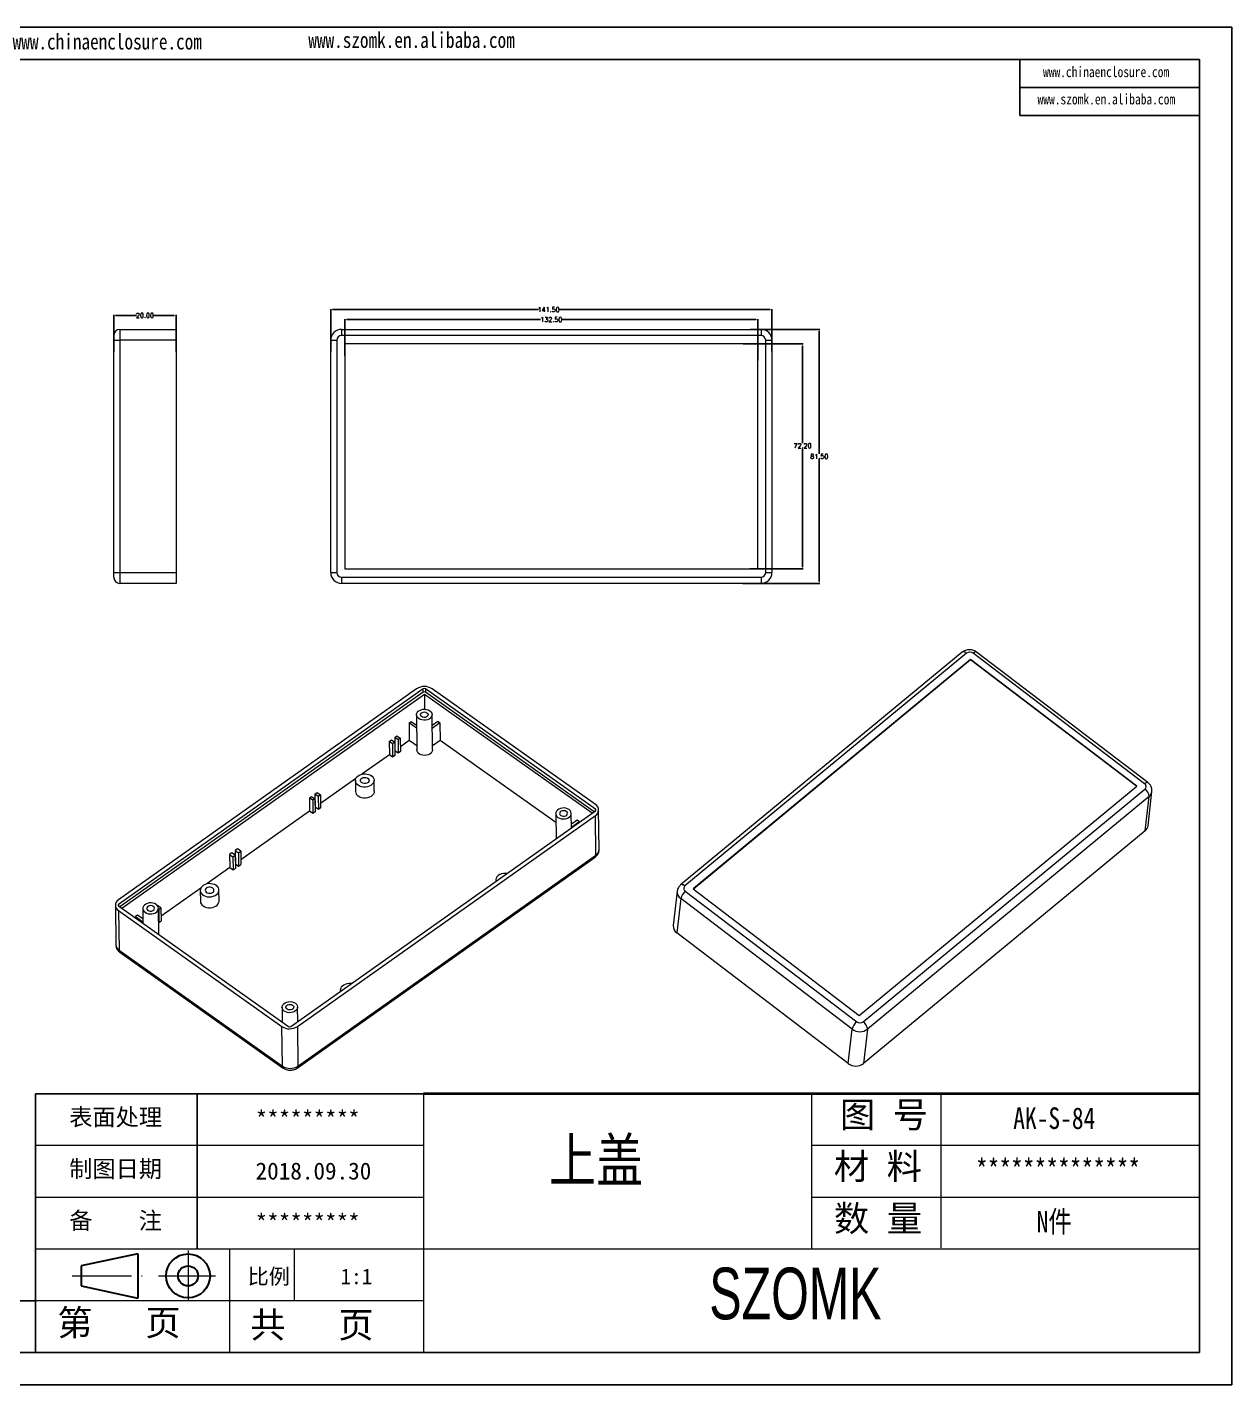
# Model space of a CAD drawing. Header units: inches. Extents: x 1849 to 3202, y 573 to 1008.
# Drawn here: x 2815.7 to 3202, y 573 to 1008.5 of the extents above; entities that cross this region are included whole.
import ezdxf

# ---------------------------------------------------------------- set-up
doc = ezdxf.new("R2010")
doc.units = ezdxf.units.IN
doc.linetypes.add('CENTER2', pattern=[28.575, 19.05, -3.175, 3.175, -3.175])
doc.layers.add('文字', color=81, linetype='Continuous')
for name, color, linetype, lineweight in [('粗实线', 7, 'Continuous', 30), ('细实线', 3, 'Continuous', 9), ('细点划线', 2, 'CENTER2', 9)]:
    doc.layers.add(name, color=color, linetype=linetype, lineweight=lineweight)
doc.styles.get("Standard").update_dxf_attribs({"font": 'txt', "bigfont": 'gbcbig.shx'})
doc.styles.add('宋体', font='', dxfattribs={"width": 0.8, "height": 3.5})
doc.styles.add('长仿宋', font='', dxfattribs={"width": 0.7, "height": 4})
doc.styles.get('宋体').set_extended_font_data('SimSun')
doc.styles.get('长仿宋').set_extended_font_data('SimSun')
doc.dimstyles.new('2', dxfattribs={"dimtxt": 1.5, "dimasz": 0.6, "dimexe": 0.18, "dimexo": 0.0625, "dimgap": 0.09, "dimtad": 0, "dimtih": 1, "dimtoh": 1, "dimzin": 0, "dimdsep": 46, "dimtxsty": 'Standard', "dimcen": 0, "dimadec": 0, "dimazin": 2, "dimtfac": 1, "dimtofl": 0, "dimtmove": 0, "dimatfit": 3, "dimfxl": 1, "dimtolj": 1, "dimtzin": 0, "dimarcsym": 0})

# ---------------------------------------------------------------- blocks, each defined once
blk = doc.blocks.new('*D262')
at = {"color": 0, "lineweight": -2, "transparency": 16777216}
for p, q in [((2843.44, 904.37), (2843.44, 916.2)), ((2844.04, 916.02), (2850.72, 916.02)), ((2862.84, 916.02), (2856.15, 916.02)), ((2863.44, 904.37), (2863.44, 916.2))]:
    blk.add_line(p, q, dxfattribs=at)
at = {"color": 0, "transparency": 16777216}
for points in [[(2844.04, 916.12), (2844.04, 915.92), (2843.44, 916.02)], [(2862.84, 916.12), (2862.84, 915.92), (2863.44, 916.02)]]:
    blk.add_solid(points, dxfattribs=at)
at = {"layer": 'Defpoints', "color": 0, "transparency": 16777216}
for p in [(2863.44, 916.02), (2843.44, 904.3), (2863.44, 904.3)]:
    blk.add_point(p, dxfattribs=at)
at = {"color": 0, "transparency": 16777216, "insert": (2853.44, 916.02), "char_height": 1.5, "attachment_point": 5}
blk.add_mtext('\\A1;20.00', dxfattribs=at)
blk = doc.blocks.new('*D282')
at = {"color": 0, "lineweight": -2, "transparency": 16777216}
for p, q in [((2913.04, 904.43), (2913.04, 918.08)), ((2913.64, 917.9), (2979.7, 917.9)), ((3053.94, 917.9), (2986.13, 917.9)), ((3054.54, 904.43), (3054.54, 918.08))]:
    blk.add_line(p, q, dxfattribs=at)
at = {"color": 0, "transparency": 16777216}
for points in [[(2913.64, 918), (2913.64, 917.8), (2913.04, 917.9)], [(3053.94, 918), (3053.94, 917.8), (3054.54, 917.9)]]:
    blk.add_solid(points, dxfattribs=at)
at = {"layer": 'Defpoints', "color": 0, "transparency": 16777216}
for p in [(3054.54, 917.9), (2913.04, 904.37), (3054.54, 904.37)]:
    blk.add_point(p, dxfattribs=at)
at = {"color": 0, "transparency": 16777216, "insert": (2982.92, 917.9), "char_height": 1.5, "attachment_point": 5}
blk.add_mtext('\\A1;141.50', dxfattribs=at)
blk = doc.blocks.new('*D283')
at = {"color": 0, "lineweight": -2, "transparency": 16777216}
for p, q in [((3047.61, 911.55), (3069.91, 911.55)), ((3069.73, 910.95), (3069.73, 871.64)), ((3069.73, 830.65), (3069.73, 869.96)), ((3045.25, 830.05), (3069.91, 830.05))]:
    blk.add_line(p, q, dxfattribs=at)
at = {"color": 0, "transparency": 16777216}
for points in [[(3069.63, 910.95), (3069.83, 910.95), (3069.73, 911.55)], [(3069.63, 830.65), (3069.83, 830.65), (3069.73, 830.05)]]:
    blk.add_solid(points, dxfattribs=at)
at = {"layer": 'Defpoints', "color": 0, "transparency": 16777216}
for p in [(3047.55, 911.55), (3045.18, 830.05), (3069.73, 830.05)]:
    blk.add_point(p, dxfattribs=at)
at = {"color": 0, "transparency": 16777216, "insert": (3069.73, 870.8), "char_height": 1.5, "attachment_point": 5}
blk.add_mtext('\\A1;81.50', dxfattribs=at)
blk = doc.blocks.new('*D284')
at = {"color": 0, "lineweight": -2, "transparency": 16777216}
for p, q in [((3045.34, 906.9), (3064.55, 906.9)), ((3064.37, 906.3), (3064.37, 875.06)), ((3064.37, 835.3), (3064.37, 873.38)), ((3047.44, 834.7), (3064.55, 834.7))]:
    blk.add_line(p, q, dxfattribs=at)
at = {"color": 0, "transparency": 16777216}
for points in [[(3064.27, 906.3), (3064.47, 906.3), (3064.37, 906.9)], [(3064.27, 835.3), (3064.47, 835.3), (3064.37, 834.7)]]:
    blk.add_solid(points, dxfattribs=at)
at = {"layer": 'Defpoints', "color": 0, "transparency": 16777216}
for p in [(3045.28, 906.9), (3064.37, 906.9), (3047.38, 834.7)]:
    blk.add_point(p, dxfattribs=at)
at = {"color": 0, "transparency": 16777216, "insert": (3064.37, 874.22), "char_height": 1.5, "attachment_point": 5}
blk.add_mtext('\\A1;72.20', dxfattribs=at)
blk = doc.blocks.new('*D285')
at = {"color": 0, "lineweight": -2, "transparency": 16777216}
for p, q in [((2917.54, 903.08), (2917.54, 914.87)), ((2918.14, 914.69), (2980.33, 914.69)), ((3049.44, 914.69), (2987.26, 914.69)), ((3050.04, 901.53), (3050.04, 914.87))]:
    blk.add_line(p, q, dxfattribs=at)
at = {"color": 0, "transparency": 16777216}
for points in [[(2918.14, 914.79), (2918.14, 914.59), (2917.54, 914.69)], [(3049.44, 914.79), (3049.44, 914.59), (3050.04, 914.69)]]:
    blk.add_solid(points, dxfattribs=at)
at = {"layer": 'Defpoints', "color": 0, "transparency": 16777216}
for p in [(2917.54, 914.69), (2917.54, 903.02), (3050.04, 901.47)]:
    blk.add_point(p, dxfattribs=at)
at = {"color": 0, "transparency": 16777216, "insert": (2983.79, 914.69), "char_height": 1.5, "attachment_point": 5}
blk.add_mtext('\\A1;132.50', dxfattribs=at)

msp = doc.modelspace()

# ---------------------------------------------------------------- linework, layer by layer
for p, q in [((2586.072, 1008.495), (3202.047, 1008.495)), ((3202.047, 1008.495), (3202.047, 572.957)), ((2602.011, 998.125), (3191.677, 998.125)), ((3134.067, 998.125), (3134.067, 980.121)), ((3191.677, 998.125), (3191.677, 583.327)), ((3134.067, 989.123), (3191.677, 989.123)), ((3134.067, 980.121), (3191.677, 980.121)), ((2818.359, 583.327), (2818.359, 666.286)), ((2942.799, 666.286), (2818.359, 666.286)), ((2870.209, 616.51), (2870.209, 666.286)), ((2818.359, 599.919), (2602.011, 599.919)), ((2602.011, 583.327), (3191.677, 583.327)), ((2586.072, 572.957), (3202.047, 572.957)), ((2586.072, 572.957), (2871.246, 572.957))]:
    msp.add_line(p, q)
at = {"color": 7, "linetype": 'Continuous', "lineweight": 15}
for p, q in [((2845.438, 911.546), (2845.438, 908.046)), ((2845.438, 911.546), (2863.438, 911.546)), ((2863.438, 911.546), (2863.438, 908.046)), ((2916.542, 911.546), (2916.542, 909.546)), ((2916.542, 911.546), (3051.042, 911.546)), ((3051.042, 911.546), (3051.042, 909.546)), ((2843.438, 908.046), (2843.438, 909.546)), ((2843.438, 908.046), (2845.438, 908.046)), ((2843.438, 833.546), (2843.438, 908.046)), ((2845.438, 908.046), (2845.438, 833.546)), ((2863.438, 908.046), (2845.438, 908.046)), ((2863.438, 908.046), (2863.438, 833.546)), ((2913.042, 833.546), (2913.042, 908.046)), ((2913.042, 908.046), (2915.042, 908.046)), ((2915.042, 908.046), (2915.042, 833.546)), ((3051.042, 909.546), (2916.542, 909.546)), ((3050.042, 906.896), (2917.542, 906.896)), ((2917.542, 906.896), (2917.542, 834.696)), ((3050.042, 834.696), (3050.042, 906.896)), ((3052.542, 908.046), (3054.542, 908.046)), ((3052.542, 833.546), (3052.542, 908.046)), ((3054.542, 908.046), (3054.542, 833.546)), ((2843.438, 832.046), (2843.438, 833.546)), ((2843.438, 833.546), (2845.438, 833.546)), ((2845.438, 833.546), (2845.438, 830.046)), ((2845.438, 833.546), (2863.438, 833.546)), ((2863.438, 833.546), (2863.438, 830.046)), ((2913.042, 833.546), (2915.042, 833.546)), ((2916.542, 832.046), (2916.542, 830.046)), ((2916.542, 832.046), (3051.042, 832.046)), ((2917.542, 834.696), (3050.042, 834.696)), ((3051.042, 832.046), (3051.042, 830.046)), ((3052.542, 833.546), (3054.542, 833.546)), ((2863.438, 830.046), (2845.438, 830.046)), ((3051.042, 830.046), (2916.542, 830.046)), ((3115.587, 807.995), (3025.254, 733.307)), ((3116.998, 807.679), (3026.665, 732.991)), ((3174.073, 765.767), (3119.112, 807.668)), ((3175.148, 766.133), (3120.188, 808.033)), ((3118.282, 805.633), (3029.292, 732.056)), ((3118.268, 805.51), (3029.362, 732.002)), ((3118.268, 805.51), (3118.282, 805.633)), ((3171.461, 764.957), (3118.268, 805.51)), ((3171.545, 765.026), (3118.282, 805.633)), ((2942.716, 796.257), (2844.997, 727.08)), ((2940.595, 796.251), (2845.008, 728.583)), ((2942.73, 795.199), (2845.396, 726.293)), ((2943.078, 794.448), (2846.099, 725.794)), ((2942.73, 795.199), (2942.716, 796.257)), ((2996.842, 756.311), (2943.078, 794.448)), ((2943.078, 794.448), (2943.14, 789.705)), ((2997.941, 757.587), (2943.423, 796.259)), ((2943.423, 796.259), (2943.437, 795.201)), ((2997.553, 756.814), (2943.437, 795.201)), ((2997.952, 759.09), (2945.544, 796.266)), ((2938.177, 785.282), (2938.888, 785.785)), ((2938.177, 785.282), (2938.251, 779.637)), ((2940.588, 783.572), (2938.177, 785.282)), ((2938.888, 785.785), (2940.575, 784.588)), ((2940.531, 787.902), (2940.679, 776.612)), ((2945.679, 776.678), (2945.531, 787.967)), ((2945.576, 784.537), (2947.373, 785.81)), ((2948.076, 785.311), (2945.589, 783.55)), ((2947.373, 785.81), (2948.076, 785.311)), ((2948.076, 785.311), (2948.15, 779.666)), ((2931.8, 779.343), (2932.51, 779.846)), ((2932.51, 779.846), (2933.566, 779.097)), ((2933.576, 780.6), (2934.287, 781.103)), ((2933.576, 780.6), (2933.632, 776.367)), ((2934.632, 779.852), (2933.576, 780.6)), ((2934.287, 781.103), (2935.342, 780.355)), ((2935.342, 780.355), (2934.632, 779.852)), ((2934.632, 779.852), (2934.687, 775.618)), ((2935.342, 780.355), (2935.398, 776.121)), ((2938.251, 779.637), (2935.378, 777.603)), ((2940.662, 777.927), (2938.251, 779.637)), ((2948.15, 779.666), (2945.663, 777.905)), ((2985.238, 753.357), (2948.15, 779.666)), ((2931.8, 779.343), (2931.855, 775.109)), ((2932.855, 778.594), (2931.8, 779.343)), ((2933.566, 779.097), (2932.855, 778.594)), ((2932.855, 778.594), (2932.91, 774.36)), ((2933.566, 779.097), (2933.621, 774.864)), ((2933.632, 776.367), (2933.602, 776.345)), ((2934.687, 775.618), (2933.632, 776.367)), ((2935.398, 776.121), (2934.687, 775.618)), ((2931.855, 775.109), (2923.022, 768.856)), ((2932.91, 774.36), (2931.855, 775.109)), ((2933.621, 774.864), (2932.91, 774.36)), ((2921.102, 767.496), (2909.794, 759.491)), ((2920.947, 766.8), (2920.993, 763.272)), ((2926.992, 763.351), (2926.946, 766.879)), ((2907.992, 762.488), (2908.703, 762.991)), ((2907.992, 762.488), (2908.047, 758.255)), ((2909.047, 761.74), (2907.992, 762.488)), ((2908.703, 762.991), (2909.758, 762.243)), ((2909.758, 762.243), (2909.047, 761.74)), ((2909.758, 762.243), (2909.813, 758.009)), ((3082.555, 691.449), (3171.545, 765.026)), ((3083.838, 689.403), (3174.172, 764.091)), ((3175.174, 752.293), (3176.406, 763.32)), ((2906.215, 761.231), (2906.926, 761.734)), ((2906.215, 761.231), (2906.271, 756.997)), ((2907.27, 760.482), (2906.215, 761.231)), ((2906.926, 761.734), (2907.981, 760.985)), ((2907.981, 760.985), (2907.27, 760.482)), ((2907.27, 760.482), (2907.326, 756.248)), ((2907.981, 760.985), (2908.037, 756.752)), ((2908.047, 758.255), (2908.017, 758.233)), ((2909.103, 757.506), (2908.047, 758.255)), ((2909.047, 761.74), (2909.103, 757.506)), ((2909.813, 758.009), (2909.103, 757.506)), ((3175.51, 761.741), (3085.177, 687.053)), ((3174.277, 750.713), (3175.51, 761.741)), ((2906.271, 756.997), (2884.209, 741.379)), ((2900.218, 687.908), (2997.937, 757.086)), ((2902.34, 687.914), (2997.926, 755.583)), ((2907.326, 756.248), (2906.271, 756.997)), ((2908.037, 756.752), (2907.326, 756.248)), ((2985.201, 756.216), (2985.306, 748.144)), ((2990.261, 751.652), (2990.2, 756.281)), ((2992.042, 754.123), (2990.245, 752.851)), ((2990.258, 751.863), (2992.746, 753.624)), ((2992.746, 753.624), (2992.042, 754.123)), ((2992.746, 753.624), (2992.748, 753.413)), ((2998.093, 742.882), (2997.926, 755.583)), ((2999.131, 744.674), (2998.964, 757.375)), ((3174.277, 750.713), (3083.944, 676.025)), ((2883.118, 744.88), (2882.407, 744.376)), ((2884.173, 744.131), (2883.118, 744.88)), ((2881.341, 743.622), (2880.631, 743.119)), ((2880.631, 743.119), (2880.686, 738.885)), ((2880.631, 743.119), (2881.686, 742.37)), ((2882.397, 742.873), (2881.341, 743.622)), ((2881.686, 742.37), (2882.397, 742.873)), ((2881.686, 742.37), (2881.741, 738.136)), ((2882.397, 742.873), (2882.452, 738.64)), ((2882.407, 744.376), (2882.463, 740.143)), ((2882.407, 744.376), (2883.463, 743.628)), ((2883.463, 743.628), (2884.173, 744.131)), ((2883.463, 743.628), (2883.518, 739.394)), ((2884.173, 744.131), (2884.229, 739.897)), ((2902.255, 674.579), (2997.842, 742.248)), ((2902.506, 675.214), (2998.093, 742.882)), ((2880.686, 738.885), (2873.275, 733.638)), ((2880.686, 738.885), (2881.741, 738.136)), ((2881.741, 738.136), (2882.452, 738.64)), ((2882.463, 740.143), (2882.433, 740.121)), ((2882.463, 740.143), (2883.518, 739.394)), ((2883.518, 739.394), (2884.229, 739.897)), ((2871.354, 732.279), (2858.625, 723.267)), ((2965.968, 734.864), (2965.973, 734.458)), ((3029.292, 732.056), (3082.555, 691.449)), ((2871.199, 731.583), (2871.245, 728.054)), ((2877.245, 728.133), (2877.198, 731.661)), ((3024.156, 731.311), (3022.924, 720.283)), ((3025.284, 728.978), (3024.051, 717.951)), ((3080.244, 687.078), (3025.284, 728.978)), ((3026.764, 731.314), (3081.724, 689.414)), ((2843.971, 726.79), (2844.137, 714.09)), ((2844.983, 725.075), (2897.39, 687.9)), ((2844.983, 725.075), (2845.15, 712.375)), ((2844.994, 726.579), (2899.511, 687.906)), ((2851.119, 723.651), (2850.408, 723.148)), ((2850.408, 723.148), (2850.414, 722.734)), ((2850.408, 723.148), (2852.819, 721.438)), ((2852.806, 722.454), (2851.119, 723.651)), ((2852.762, 725.768), (2852.824, 721.024)), ((2857.534, 726.768), (2857.431, 726.695)), ((2858.589, 726.019), (2857.534, 726.768)), ((2857.872, 717.444), (2857.762, 725.833)), ((2857.765, 725.596), (2857.878, 725.516)), ((2857.878, 725.516), (2858.589, 726.019)), ((2857.878, 725.516), (2857.934, 721.282)), ((2858.589, 726.019), (2858.644, 721.785)), ((2857.82, 721.363), (2857.934, 721.282)), ((2857.934, 721.282), (2858.644, 721.785)), ((3079.011, 676.05), (3024.051, 717.951)), ((2845.15, 712.375), (2897.557, 675.199)), ((2845.414, 711.75), (2897.821, 674.574)), ((2916.22, 699.647), (2916.225, 699.24)), ((2897.431, 694.081), (2897.494, 689.338)), ((2902.492, 689.518), (2902.431, 694.147)), ((2897.557, 675.199), (2897.39, 687.9)), ((2902.34, 687.914), (2902.506, 675.214)), ((3079.011, 676.05), (3080.244, 687.078)), ((3085.177, 687.053), (3083.944, 676.025))]:
    msp.add_line(p, q, dxfattribs=at)
at = {"color": 8, "linetype": 'Continuous', "lineweight": 15}
for p, q in [((2997.947, 757.093), (2997.941, 757.587)), ((2844.997, 727.08), (2845.004, 726.571))]:
    msp.add_line(p, q, dxfattribs=at)
at = {"color": 8, "linetype": 'Continuous', "lineweight": 15, "flags": 128}
for points in [[(3116.998, 807.679), (3116.708, 807.875), (3116.423, 808.016), (3116.156, 808.097), (3115.915, 808.115), (3115.711, 808.069), (3115.587, 807.995)], [(3120.188, 808.033), (3120.168, 808.047), (3120.022, 808.094), (3119.836, 808.078), (3119.616, 808), (3119.372, 807.861), (3119.112, 807.668)], [(3175.148, 766.132), (3175.129, 766.146), (3174.982, 766.194), (3174.796, 766.178), (3174.576, 766.099), (3174.332, 765.96), (3174.073, 765.767)], [(3026.665, 732.991), (3026.375, 733.187), (3026.09, 733.328), (3025.822, 733.409), (3025.582, 733.427), (3025.377, 733.381), (3025.253, 733.306)]]:
    msp.add_lwpolyline(points, dxfattribs=at)
at = {"color": 7, "linetype": 'Continuous', "lineweight": 15, "flags": 128}
for points in [[(2944.808, 789.192), (2945.177, 788.857), (2945.422, 788.469), (2945.527, 788.049), (2945.488, 787.623), (2945.306, 787.214), (2944.991, 786.848), (2944.563, 786.545), (2944.045, 786.322), (2943.469, 786.194), (2942.867, 786.166), (2942.275, 786.241), (2941.727, 786.415), (2941.254, 786.677), (2940.885, 787.012), (2940.641, 787.401), (2940.535, 787.82), (2940.575, 788.247), (2940.757, 788.655), (2941.071, 789.021), (2941.5, 789.325), (2942.017, 789.547), (2942.593, 789.676), (2943.195, 789.703), (2943.787, 789.628), (2944.335, 789.454), (2944.808, 789.192)], [(2943.92, 788.564), (2944.167, 788.312), (2944.277, 788.016), (2944.237, 787.709), (2944.051, 787.43), (2943.743, 787.211), (2943.348, 787.08), (2942.916, 787.052), (2942.497, 787.13), (2942.143, 787.306), (2941.896, 787.557), (2941.785, 787.854), (2941.825, 788.16), (2942.011, 788.44), (2942.319, 788.658), (2942.714, 788.789), (2943.146, 788.817), (2943.565, 788.739), (2943.92, 788.564)], [(2945.679, 776.678), (2945.655, 776.415), (2945.502, 776.005), (2945.216, 775.632), (2944.815, 775.316), (2944.32, 775.076), (2943.76, 774.926), (2943.166, 774.874), (2942.574, 774.922), (2942.016, 775.069), (2941.524, 775.306), (2941.127, 775.62), (2940.847, 775.992), (2940.7, 776.401), (2940.679, 776.612)], [(2921.814, 765.33), (2921.41, 765.687), (2921.125, 766.098), (2920.972, 766.544), (2920.958, 767.003), (2921.083, 767.455), (2921.343, 767.878), (2921.724, 768.253), (2922.209, 768.561), (2922.775, 768.789), (2923.396, 768.926), (2924.043, 768.965), (2924.685, 768.905), (2925.293, 768.748), (2925.838, 768.502), (2926.294, 768.178), (2926.641, 767.792), (2926.861, 767.361), (2926.945, 766.906), (2926.89, 766.448), (2926.696, 766.008), (2926.374, 765.606), (2925.938, 765.263), (2925.409, 764.993), (2924.812, 764.81), (2924.175, 764.722), (2923.526, 764.732), (2922.897, 764.841), (2922.318, 765.044), (2921.814, 765.33)], [(2922.951, 766.135), (2922.686, 766.4), (2922.556, 766.713), (2922.578, 767.039), (2922.747, 767.344), (2923.047, 767.594), (2923.444, 767.762), (2923.896, 767.831), (2924.353, 767.792), (2924.766, 767.649), (2925.09, 767.419), (2925.29, 767.127), (2925.345, 766.803), (2925.248, 766.483), (2925.01, 766.202), (2924.657, 765.989), (2924.227, 765.869), (2923.766, 765.855), (2923.325, 765.947), (2922.951, 766.135)], [(2926.992, 763.351), (2926.936, 762.92), (2926.742, 762.48), (2926.42, 762.078), (2925.984, 761.735), (2925.456, 761.465), (2924.858, 761.282), (2924.221, 761.193), (2923.572, 761.204), (2922.944, 761.313), (2922.364, 761.516), (2921.861, 761.802)], [(2989.477, 757.506), (2989.005, 757.768), (2988.456, 757.942), (2987.864, 758.017), (2987.262, 757.989), (2986.686, 757.861), (2986.169, 757.638), (2985.74, 757.335), (2985.426, 756.969), (2985.244, 756.56), (2985.204, 756.134), (2985.31, 755.714), (2985.554, 755.326), (2985.924, 754.991), (2986.396, 754.729), (2986.944, 754.555), (2987.537, 754.48), (2988.138, 754.507), (2988.715, 754.636), (2989.232, 754.858), (2989.66, 755.161), (2989.975, 755.528), (2990.157, 755.936), (2990.196, 756.363), (2990.091, 756.782), (2989.846, 757.171), (2989.477, 757.506)], [(2988.589, 756.877), (2988.234, 757.053), (2987.816, 757.131), (2987.383, 757.103), (2986.989, 756.972), (2986.68, 756.753), (2986.495, 756.474), (2986.455, 756.167), (2986.565, 755.871), (2986.812, 755.619), (2987.166, 755.444), (2987.585, 755.366), (2988.018, 755.394), (2988.412, 755.525), (2988.721, 755.743), (2988.906, 756.023), (2988.946, 756.329), (2988.836, 756.626), (2988.589, 756.877)], [(2969.553, 736.992), (2969.064, 737.029), (2968.417, 736.99), (2967.796, 736.853), (2967.23, 736.625), (2966.745, 736.317), (2966.363, 735.942), (2966.104, 735.519), (2965.979, 735.068), (2965.993, 734.608), (2966.019, 734.491)], [(2876.331, 733.131), (2875.827, 733.418), (2875.247, 733.62), (2874.619, 733.729), (2873.97, 733.74), (2873.333, 733.651), (2872.736, 733.468), (2872.207, 733.198), (2871.771, 732.855), (2871.449, 732.454), (2871.255, 732.014), (2871.199, 731.556), (2871.284, 731.1), (2871.504, 730.67), (2871.851, 730.283), (2872.307, 729.96), (2872.852, 729.714), (2873.46, 729.557), (2874.102, 729.497), (2874.749, 729.536), (2875.37, 729.673), (2875.936, 729.9), (2876.421, 730.209), (2876.802, 730.583), (2877.062, 731.006), (2877.187, 731.458), (2877.173, 731.917), (2877.02, 732.363), (2876.734, 732.774), (2876.331, 733.131)], [(2875.194, 732.326), (2874.82, 732.515), (2874.379, 732.607), (2873.918, 732.592), (2873.488, 732.472), (2873.135, 732.26), (2872.897, 731.979), (2872.8, 731.659), (2872.855, 731.335), (2873.055, 731.042), (2873.379, 730.812), (2873.792, 730.67), (2874.249, 730.631), (2874.701, 730.699), (2875.098, 730.867), (2875.398, 731.118), (2875.567, 731.422), (2875.589, 731.749), (2875.459, 732.061), (2875.194, 732.326)], [(2857.039, 727.058), (2856.566, 727.32), (2856.018, 727.494), (2855.426, 727.569), (2854.824, 727.542), (2854.248, 727.413), (2853.73, 727.191), (2853.302, 726.887), (2852.988, 726.521), (2852.805, 726.113), (2852.766, 725.686), (2852.871, 725.267), (2853.116, 724.878), (2853.485, 724.543), (2853.958, 724.281), (2854.506, 724.107), (2855.098, 724.032), (2855.7, 724.059), (2856.276, 724.188), (2856.794, 724.411), (2857.222, 724.714), (2857.536, 725.08), (2857.719, 725.488), (2857.758, 725.915), (2857.652, 726.335), (2857.408, 726.723), (2857.039, 727.058)], [(2872.113, 726.584), (2872.616, 726.298), (2873.196, 726.095), (2873.825, 725.986), (2874.473, 725.976), (2875.111, 726.064), (2875.708, 726.248), (2876.237, 726.517), (2876.672, 726.861), (2876.995, 727.262), (2877.188, 727.702), (2877.245, 728.133)], [(2856.15, 726.429), (2855.796, 726.605), (2855.377, 726.683), (2854.945, 726.655), (2854.55, 726.524), (2854.242, 726.306), (2854.056, 726.026), (2854.016, 725.72), (2854.126, 725.423), (2854.374, 725.172), (2854.728, 724.996), (2855.147, 724.918), (2855.579, 724.946), (2855.974, 725.077), (2856.282, 725.296), (2856.468, 725.575), (2856.508, 725.881), (2856.397, 726.178), (2856.15, 726.429)], [(2916.272, 699.273), (2916.22, 699.62), (2916.276, 700.078), (2916.47, 700.518), (2916.792, 700.919), (2917.228, 701.262), (2917.757, 701.532), (2918.354, 701.716), (2918.991, 701.804), (2919.64, 701.793), (2919.806, 701.775)], [(2901.708, 695.372), (2902.077, 695.037), (2902.322, 694.648), (2902.427, 694.228), (2902.388, 693.802), (2902.206, 693.394), (2901.891, 693.027), (2901.463, 692.724), (2900.946, 692.502), (2900.369, 692.373), (2899.767, 692.345), (2899.175, 692.421), (2898.627, 692.594), (2898.154, 692.856), (2897.785, 693.191), (2897.541, 693.58), (2897.435, 694), (2897.475, 694.426), (2897.657, 694.835), (2897.971, 695.201), (2898.4, 695.504), (2898.917, 695.727), (2899.493, 695.855), (2900.095, 695.883), (2900.687, 695.808), (2901.235, 695.634), (2901.708, 695.372)], [(2900.82, 694.743), (2901.067, 694.492), (2901.177, 694.195), (2901.137, 693.888), (2900.951, 693.609), (2900.643, 693.391), (2900.249, 693.26), (2899.816, 693.231), (2899.397, 693.31), (2899.043, 693.485), (2898.796, 693.737), (2898.685, 694.033), (2898.725, 694.34), (2898.911, 694.619), (2899.219, 694.838), (2899.614, 694.969), (2900.046, 694.997), (2900.465, 694.918), (2900.82, 694.743)]]:
    msp.add_lwpolyline(points, dxfattribs=at)
at = {"color": 7, "linetype": 'Continuous', "lineweight": 15}
for centre, radius, start, end in [((2845.438, 909.546), 2, 90, 180), ((2916.542, 908.046), 3.5, 90, 180), ((3051.042, 908.046), 3.5, 0, 90), ((2916.542, 908.046), 1.5, 90, 180), ((3051.042, 908.046), 1.5, 0, 90), ((2845.438, 832.046), 2, 180, 270), ((2916.542, 833.546), 3.5, 180, 270), ((2916.542, 833.546), 1.5, 180, 270), ((3051.042, 833.546), 1.5, 270, 0), ((3051.042, 833.546), 3.5, 270, 0), ((3118.048, 806.256), 1.768, 52.99741, 126.42333), ((2943.081, 792.468), 4.526, 57.02364, 123.30954), ((2943.071, 795.717), 0.647, 57.02364, 123.30954), ((2943.085, 794.659), 0.647, 57.02364, 123.30954), ((2922.84, 763.371), 1.849, 183.06801, 238.03644), ((3173.522, 764.894), 1.033, 309.00348, 57.76508), ((3172.409, 761.531), 3.108, 3.87191, 55.45362), ((2996.907, 757.344), 2.035, 300.05936, 59.11398), ((2997.792, 757.338), 0.291, 300.05936, 59.11398), ((3172.808, 752.591), 2.384, 308.03823, 352.81881), ((3027.315, 732.188), 1.033, 129.00348, 237.76508), ((2846.027, 726.822), 2.035, 120.05936, 239.11398), ((2873.092, 728.153), 1.849, 183.06801, 238.03644), ((3029.427, 727.99), 4.26, 128.69715, 166.57841), ((2845.143, 726.828), 0.291, 120.05936, 239.11398), ((3025.505, 720.093), 2.589, 175.7772, 235.82738), ((3084.388, 686.089), 4.26, 128.69715, 166.57841), ((3082.789, 690.826), 1.768, 232.99741, 306.42333), ((3082.076, 686.843), 3.108, 3.87191, 55.45362), ((2899.854, 691.697), 4.526, 237.02364, 303.30954), ((2899.863, 688.449), 0.647, 237.02364, 303.30954), ((3082.727, 690.373), 4.126, 232.99741, 306.42333), ((2900.02, 678.996), 4.526, 237.02364, 303.30954), ((3081.494, 679.345), 4.126, 232.99741, 306.42333)]:
    msp.add_arc(centre, radius, start, end, dxfattribs=at)
at = {"color": 8, "linetype": 'Continuous', "lineweight": 15}
for centre, radius, start, end in [((3174.041, 763.619), 2.385, 308.0425, 352.63806), ((2997.397, 742.791), 0.702, 309.30885, 7.46769), ((2996.977, 744.724), 2.154, 301.20116, 358.66579), ((3026.737, 731.119), 2.588, 175.60254, 235.83464), ((2846.312, 714.217), 2.178, 183.3511, 237.75336), ((2845.861, 712.307), 0.715, 174.57271, 231.25694), ((2898.268, 675.132), 0.714, 174.56593, 231.33107), ((2901.81, 675.122), 0.702, 309.24599, 7.474)]:
    msp.add_arc(centre, radius, start, end, dxfattribs=at)
at = {"color": 7, "linetype": 'Continuous', "lineweight": 15}
for points, knots in [([(3120.188, 808.033), (3120.058, 808.124), (3119.753, 808.338), (3119.209, 808.583), (3118.572, 808.754), (3117.903, 808.815), (3117.225, 808.759), (3116.566, 808.58), (3116.013, 808.318), (3115.71, 808.088), (3115.587, 807.995)], [0, 0, 0, 0, 0.096788, 0.2267841, 0.3586494, 0.492735, 0.6288068, 0.7665565, 0.9052481, 1, 1, 1, 1]), ([(3176.403, 763.31), (3176.405, 763.318), (3176.449, 763.522), (3176.422, 763.937), (3176.314, 764.522), (3176.082, 765.073), (3175.751, 765.572), (3175.421, 765.916), (3175.205, 766.087), (3175.148, 766.133)], [0, 0, 0, 0, 0.0076986, 0.1951866, 0.3796171, 0.5627553, 0.7466004, 0.9329009, 1, 1, 1, 1]), ([(2997.842, 742.248), (2997.97, 742.346), (2998.252, 742.564), (2998.607, 742.98), (2998.897, 743.473), (2999.074, 744.021), (2999.151, 744.432), (2999.127, 744.654), (2999.125, 744.675)], [0, 0, 0, 0, 0.1686567, 0.3714798, 0.5698626, 0.7654256, 0.9781255, 1, 1, 1, 1]), ([(3025.254, 733.307), (3025.127, 733.192), (3024.855, 732.945), (3024.521, 732.472), (3024.262, 731.921), (3024.193, 731.517), (3024.16, 731.321)], [0, 0, 0, 0, 0.220343, 0.4708899, 0.7441749, 1, 1, 1, 1]), ([(2844.143, 714.089), (2844.153, 713.914), (2844.173, 713.548), (2844.35, 713.017), (2844.626, 712.519), (2844.982, 712.087), (2845.273, 711.86), (2845.414, 711.75)], [0, 0, 0, 0, 0.19010223, 0.39734754, 0.60195458, 0.80723103, 1, 1, 1, 1]), ([(2897.821, 674.574), (2897.952, 674.489), (2898.256, 674.291), (2898.796, 674.072), (2899.425, 673.924), (2900.088, 673.88), (2900.763, 673.943), (2901.424, 674.123), (2901.92, 674.354), (2902.182, 674.53), (2902.255, 674.579)], [0, 0, 0, 0, 0.1011304, 0.2344206, 0.3705506, 0.5097607, 0.6514789, 0.7959643, 0.9433781, 1, 1, 1, 1])]:
    msp.add_open_spline(points, degree=3, knots=knots, dxfattribs=at)
at = {"layer": '粗实线', "color": 7, "lineweight": 40}
msp.add_line((3191.677, 666.286), (2942.799, 666.286), dxfattribs=at)
at = {"layer": '粗实线', "color": 7}
for p, q in [((2851.151, 614.958), (2833.022, 611.116)), ((2851.151, 614.958), (2851.151, 600.75)), ((2833.022, 611.116), (2833.022, 604.704)), ((2833.022, 604.704), (2851.151, 600.75))]:
    msp.add_line(p, q, dxfattribs=at)
for radius in [7.048, 3.206]:
    msp.add_circle((2867.286, 607.91), radius, dxfattribs=at)
at = {"layer": '细实线', "color": 7}
for p, q in [((2942.799, 666.286), (2942.799, 583.327)), ((3067.238, 666.286), (3067.238, 616.51)), ((3108.718, 666.286), (3108.718, 616.86)), ((2942.799, 649.694), (2818.359, 649.694)), ((3191.677, 649.694), (3067.238, 649.694)), ((2942.799, 633.102), (2818.359, 633.102)), ((3191.677, 633.102), (3067.238, 633.102)), ((3191.677, 616.51), (2818.359, 616.51)), ((2880.579, 616.51), (2880.579, 583.327)), ((2901.319, 616.51), (2901.319, 599.919)), ((2942.799, 599.919), (2818.359, 599.919))]:
    msp.add_line(p, q, dxfattribs=at)
at = {"layer": '细点划线', "color": 7}
for p, q in [((2867.286, 616.023), (2867.286, 599.919)), ((2830.131, 607.91), (2852.54, 607.91)), ((2857.86, 607.91), (2876.076, 607.91))]:
    msp.add_line(p, q, dxfattribs=at)

# ---------------------------------------------------------------- texts
at = {"width": 3101.22218, "attachment_point": 1}
for s, insert, char_height in [('{\\fSimHei|b0|i0|c134|p49;表面处理}', (2829.18, 661.578), 5.45653), ('{\\fSimHei|b0|i0|c134|p49;*********}', (2888.944, 660.876), 5.45653), ('{\\fSimHei|b0|i0|c134|p49;制图日期}', (2829.18, 644.986), 5.45653), ('{\\fSimHei|b0|i0|c134|p49;2018.\\fSimHei|b0|i0|c0|p49;09\\fSimHei|b0|i0|c134|p49;.\\fSimHei|b0|i0|c0|p49;30}', (2888.944, 644.284), 5.456534), ('{\\fSimHei|b0|i0|c134|p49;备    注}', (2829.18, 628.394), 5.45653), ('{\\fSimHei|b0|i0|c134|p49;*********}', (2888.944, 627.692), 5.45653)]:
    msp.add_mtext(s, dxfattribs=dict(at, insert=insert, char_height=char_height))
at = {"layer": '文字', "color": 0, "attachment_point": 1, "style": '宋体'}
for s, insert, char_height, width in [('www.chinaenclosure.com', (2811.032, 1006.404), 5.06975, 89.0707), ('www.szomk.en.alibaba.com', (2905.858, 1006.906), 5.06975, 89.0707), ('www.chinaenclosure.com', (3141.489, 995.845), 3.37984, 59.38046), ('www.szomk.en.alibaba.com', (3139.722, 987.092), 3.37984, 59.38046), ('{\\H1.111x;AK-S-84}', (3131.933, 661.952), 6.22197, 71.93296), ('上盖', (2983.075, 651.963), 13.8266, 176.76809), ('{\\H1.111x;**************}', (3119.964, 645.36), 6.22197, 71.93296), ('{\\H1.111x;N件}', (3139.459, 628.768), 6.22197, 71.93296)]:
    msp.add_mtext(s, dxfattribs=dict(at, insert=insert, char_height=char_height, width=width))
at = {"layer": '粗实线', "insert": (3034.458, 610.569), "char_height": 16.59192, "width": 186.06195, "attachment_point": 1, "style": '长仿宋'}
msp.add_mtext('{\\fSTXinwei|b0|i0|c134|p2;SZOMK}', dxfattribs=at)
at = {"layer": '细实线', "color": 7, "attachment_point": 1}
for s, insert, char_height, width in [('{\\fSimSun|b0|i0|c134|p54;图 号}', (3076.361, 663.768), 8.29596, 41.4798), ('{\\fSimSun|b0|i0|c134|p54;材 料   }', (3074.394, 647.176), 8.29596, 41.4798), ('{\\fSimSun|b0|i0|c134|p54;数 量}', (3074.434, 630.502), 8.29596, 37.48219), ('{\\fSimSun|b0|i0|c134|p54;比例}', (2886.386, 610.227), 4.97758, 21.85001), ('{\\fSimSun|b0|i0|c134|p54;1:1}', (2916.2, 610.227), 4.97758, 21.85001), ('{\\fSimSun|b0|i0|c134|p54;第   页}', (2825.34, 597.067), 8.29596, 62.2197), ('{\\fSimSun|b0|i0|c134|p54; 共   页}', (2881.594, 596.362), 8.29596, 62.2197)]:
    msp.add_mtext(s, dxfattribs=dict(at, insert=insert, char_height=char_height, width=width))

# ---------------------------------------------------------------- dimensions: what is measured, and where the dimension line sits
for base, p1, p2, picture, middle in [((2863.438, 916.023), (2843.438, 904.304), (2863.438, 904.304), '*D262', (2853.438, 916.023)), ((2917.542, 914.693), (3050.042, 901.47), (2917.542, 903.018), '*D285', (2983.792, 914.693))]:
    dim = msp.add_linear_dim(base=base, p1=p1, p2=p2, dimstyle='2')
    dim.commit()
    dim.dimension.update_dxf_attribs({"geometry": picture, "text_midpoint": middle})
dim = msp.add_linear_dim(base=(3054.542, 917.899), p1=(2913.042, 904.368), p2=(3054.542, 904.368), dimstyle='2')
dim.commit()
dim.dimension.update_dxf_attribs({"geometry": '*D282', "text_midpoint": (2982.917, 917.899), "dimtype": 160})
dim = msp.add_linear_dim(base=(3069.729, 830.046), p1=(3047.545, 911.546), p2=(3045.184, 830.046), angle=90, dimstyle='2')
dim.commit()
dim.dimension.update_dxf_attribs({"geometry": '*D283', "text_midpoint": (3069.729, 870.796)})
dim = msp.add_linear_dim(base=(3064.37, 906.896), p1=(3047.376, 834.696), p2=(3045.281, 906.896), angle=90, dimstyle='2')
dim.commit()
dim.dimension.update_dxf_attribs({"geometry": '*D284', "text_midpoint": (3064.37, 874.216), "dimtype": 160})

doc.saveas('drawing.dxf')
